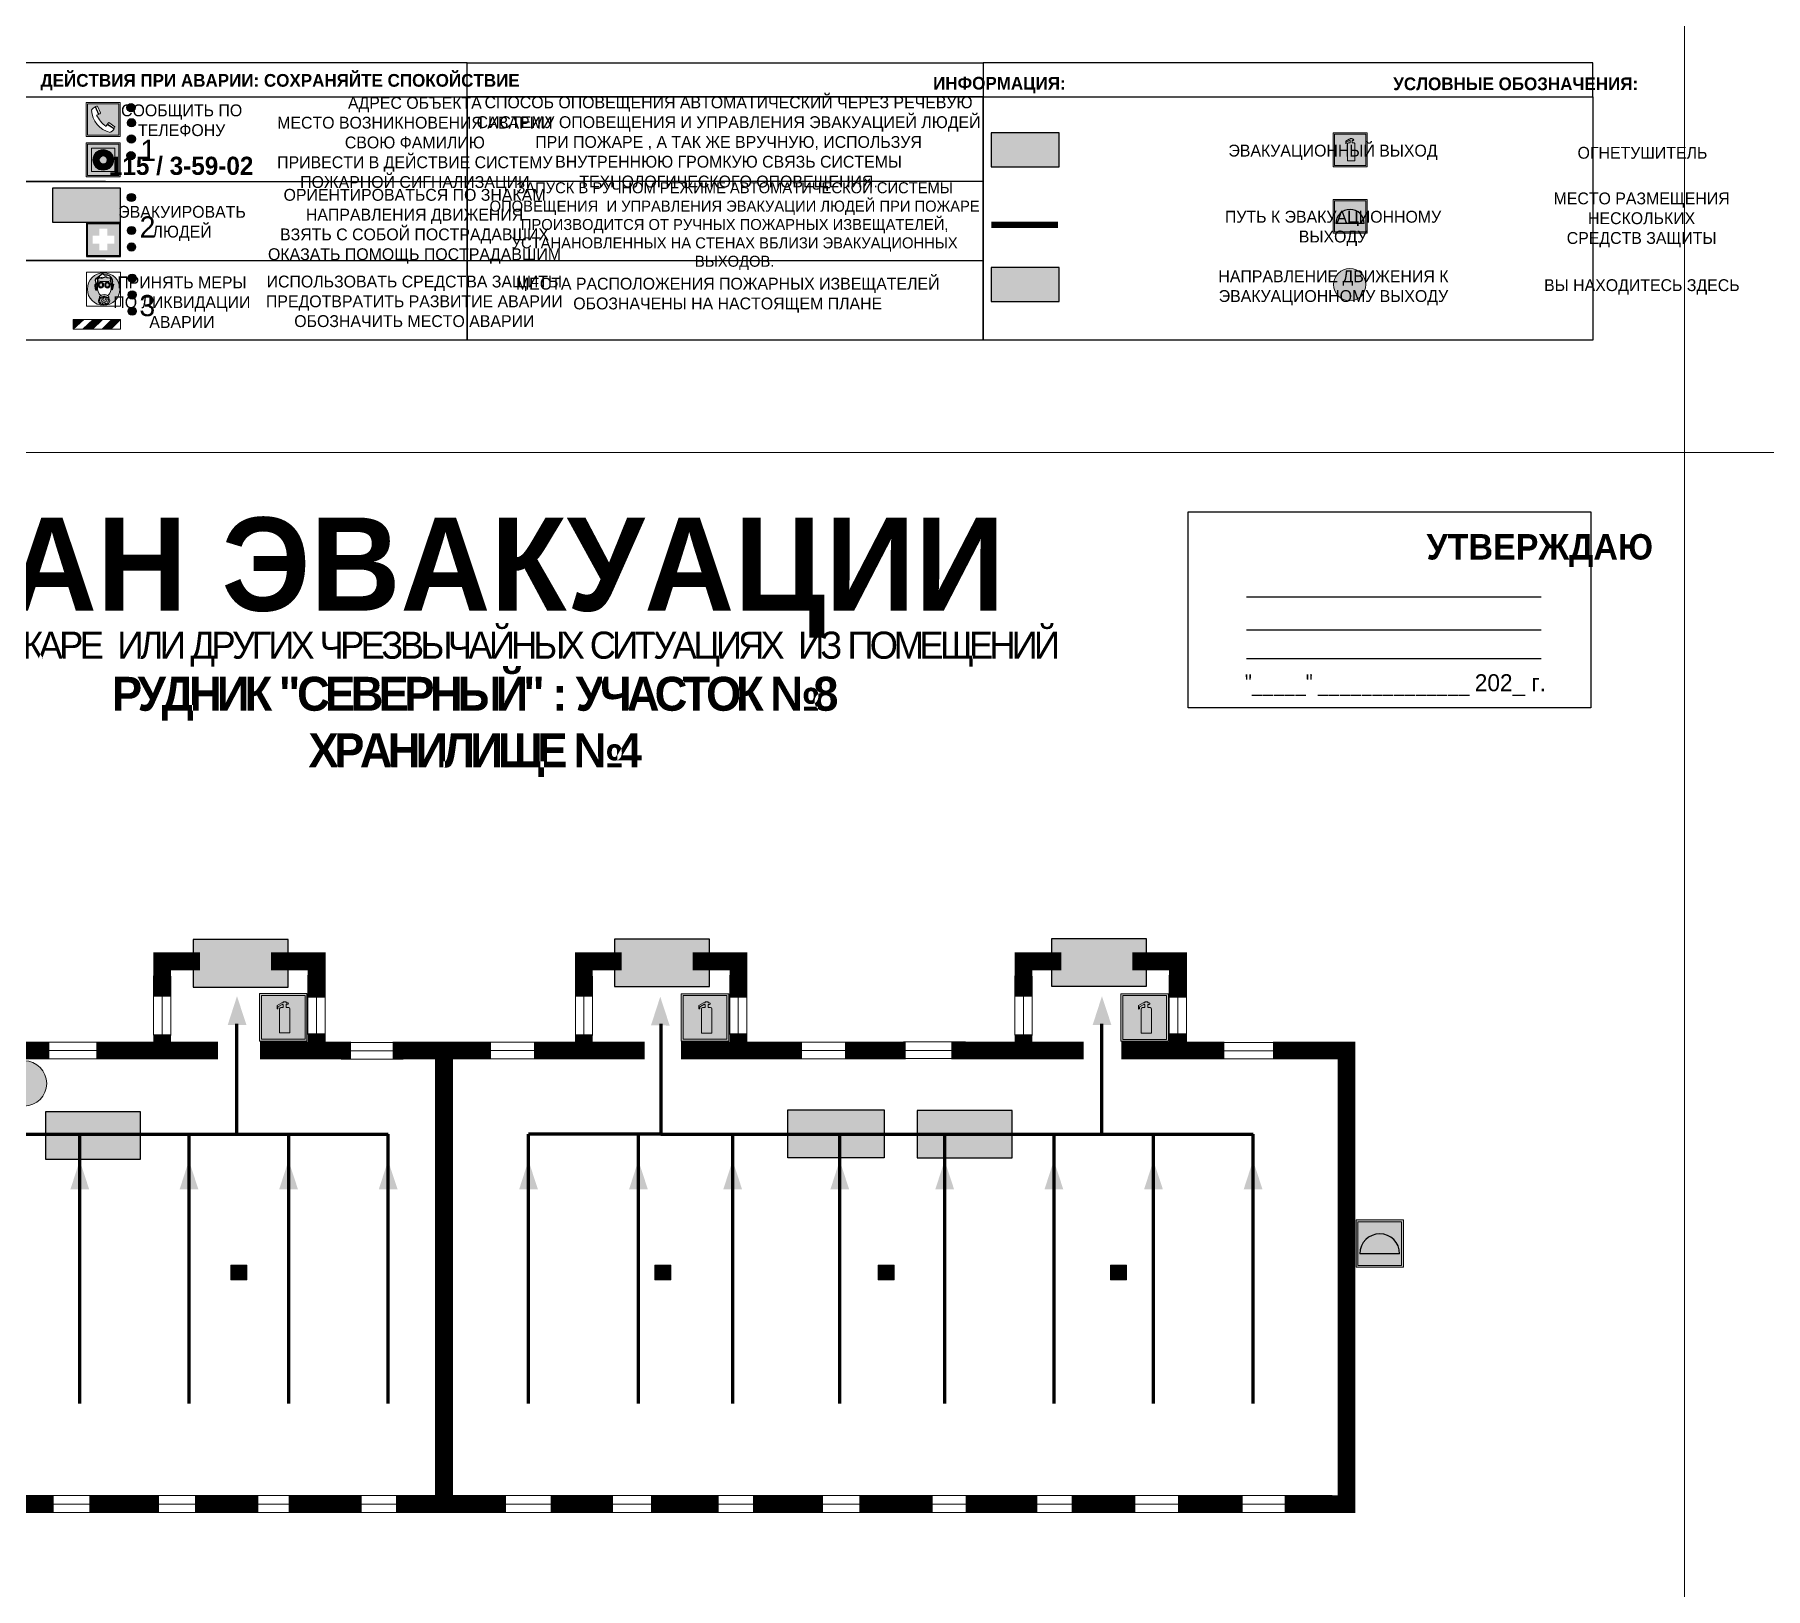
# Model space of a CAD drawing. Header units: millimetres. Extents: x 13114 to 67229, y 22859 to 38520.
# Drawn here: x 17328.9 to 17737.2, y 36076.3 to 36442.8 of the extents above; entities that cross this region are included whole.
import ezdxf

# ---------------------------------------------------------------- set-up
doc = ezdxf.new("R2010")
doc.units = ezdxf.units.MM
doc.layers.add('План_Штампы', color=7, linetype='Continuous')
doc.styles.add('обычный', font='arial.ttf')

# ---------------------------------------------------------------- blocks, each defined once
blk = doc.blocks.new('A$C7B4425F7')
at = {"true_color": 0xffffff}
blk.add_hatch(color=7, dxfattribs=at).paths.add_polyline_path([(0, 0), (-16, 0), (-16, -8), (0, -8)])
h = blk.add_hatch(color=126)
h.paths.add_polyline_path([(-0.2, -0.2), (-15.8, -0.2), (-15.8, -7.8), (-0.2, -7.8)])
h.paths.add_polyline_path([(-11.76, -2.03), (-11.76, -3.66), (-11.17, -3.66, -0.568275), (-11.17, -6.18), (-12.58, -6.18), (-12.58, -2.03)], flags=16)
h.paths.add_polyline_path([(-13.33, -4.12, -0.495768), (-13.59, -6.18), (-15.03, -6.18), (-15.03, -2.03), (-13.59, -2.03, -0.487973)], flags=16)
h.paths.add_polyline_path([(-10.25, -2.03), (-9.48, -2.03), (-9.48, -6.18), (-10.25, -6.18)], flags=16)
h.paths.add_polyline_path([(-13.84, -3.69), (-14.24, -3.69), (-14.24, -3.03), (-13.9, -3.03, -0.692621)], flags=0)
h.paths.add_polyline_path([(-9.15, -2.03), (-8.4, -2.03), (-8.04, -3.07), (-7.68, -2.03), (-6.93, -2.03), (-7.64, -4.1), (-6.93, -6.18), (-7.68, -6.18), (-8.04, -5.14), (-8.4, -6.18), (-9.15, -6.18), (-8.44, -4.1)], flags=16)
h.paths.add_polyline_path([(-11.76, -4.46), (-11.42, -4.46, -0.692621), (-11.36, -5.12), (-11.76, -5.12)], flags=0)
h.paths.add_polyline_path([(-13.9, -5.2), (-14.24, -5.2), (-14.24, -4.55), (-13.84, -4.55, -0.708038)], flags=0)
edge = h.paths.add_edge_path(flags=16)
edge.add_ellipse((-5.51, -4.08), major_axis=(0, 2.05), ratio=0.586184, start_angle=0, end_angle=360)
edge = h.paths.add_edge_path(flags=0)
edge.add_ellipse((-5.51, -4.08), major_axis=(0, 1.14), ratio=0.454828, start_angle=0, end_angle=360)
h.paths.add_polyline_path([(-4.13, -4.96, 0.377264), (-3.48, -4.52, 0.0555), (-3.16, -2.03), (-1.66, -2.03), (-1.66, -4.96), (-0.96, -4.96), (-0.96, -7.01), (-1.75, -7.01), (-1.75, -6.18), (-3.3, -6.18), (-3.3, -7.02), (-4.13, -7.02)], flags=16)
h.paths.add_polyline_path([(-2.73, -2.91), (-2.28, -2.91), (-2.28, -4.96), (-3.05, -4.96, 0.079136)], flags=0)
at = {"color": 126}
blk.add_lwpolyline([(-16, -8), (0, -8), (0, 0), (-16, 0)], close=True, dxfattribs=at)
blk = doc.blocks.new('A$C32E8229D')
at = {"true_color": 0xffffff}
blk.add_hatch(color=7, dxfattribs=at).paths.add_polyline_path([(0, 0), (0, -8), (16, -8), (16, 0)])
h = blk.add_hatch(color=126)
h.paths.add_polyline_path([(0.2, -0.2), (15.8, -0.2), (15.8, -7.8), (0.2, -7.8)])
h.paths.add_polyline_path([(13.49, -2.05), (12.08, -2.05), (11.37, -2.63, 0.162397), (11.29, -2.84), (11.29, -3.63), (10.35, -3.63), (10.35, -4.05), (11.68, -4.05), (11.68, -3.48), (12.26, -4.28), (11.29, -5.1), (11.29, -6.78), (11.85, -6.78), (11.85, -5.44), (12.8, -4.64), (12.8, -5.94), (14.46, -5.94), (14.46, -5.39), (13.45, -5.39), (13.45, -3.97), (12.46, -2.59), (13.15, -2.59), (13.69, -3.34), (14.18, -3)], flags=16)
h.paths.add_polyline_path([(10.74, -1.82, 1), (11.8, -1.82, 1)], flags=16)
h.paths.add_polyline_path([(9.39, -3.59), (5.99, -3.59), (6.56, -3.03), (5.91, -3.03), (5.1, -3.83), (5.91, -4.64), (6.56, -4.64), (5.99, -4.09), (9.39, -4.09)], flags=16)
h.paths.add_polyline_path([(4.29, -1.08), (1.72, -1.08), (1.72, -6.6), (4.29, -6.6)], flags=16)
at = {"color": 126}
blk.add_lwpolyline([(16, -8), (0, -8), (0, 0), (16, 0)], close=True, dxfattribs=at)
blk = doc.blocks.new('A$C7B8C2D5B')
at = {"lineweight": 0}
h = blk.add_hatch(color=5, dxfattribs=at)
h.dxf.hatch_style = 1
h.paths.add_polyline_path([(1.4, -3.02, 1), (-2.11, -3.02, 1)])
at = {"color": 5, "lineweight": 0}
blk.add_circle((-0.36, -3.02), 1.75, dxfattribs=at)
blk = doc.blocks.new('A$C3AD82952')
at = {"true_color": 0xf5f5ff}
h = blk.add_hatch(color=7, dxfattribs=at)
h.dxf.hatch_style = 1
h.paths.add_polyline_path([(8.21, 8.73, 0.414214), (7.89, 9.05), (7.22, 9.05), (7.22, 9.92), (7.59, 9.92, 1), (7.57, 10.36), (7.22, 10.36), (7.22, 10.6), (6.43, 10.6), (6.43, 10.36), (6.01, 10.36), (4.74, 9.59), (4.74, 8.69), (4.98, 8.73), (4.98, 9.26), (6.12, 9.91), (6.43, 9.91), (6.43, 9.05), (5.76, 9.05, 0.414214), (5.44, 8.73), (5.44, 2.2), (8.21, 2.2)], flags=0)
h.paths.add_polyline_path([(12.8, 12.8), (0, 12.8), (0, 0), (12.8, 0)])
h.paths.add_polyline_path([(0.51, 12.29), (12.29, 12.29), (12.29, 0.51), (0.51, 0.51)], flags=16)
h.paths.add_polyline_path([(4.74, 9.59), (6.01, 10.36), (6.43, 10.36), (6.43, 10.6), (7.22, 10.6), (7.22, 10.36), (7.59, 10.36, -0.94586), (7.59, 9.92), (7.22, 9.92), (7.22, 9.05), (7.89, 9.05, -0.414214), (8.21, 8.73), (8.21, 2.2), (5.44, 2.2), (5.44, 8.73, -0.414214), (5.76, 9.05), (6.43, 9.05), (6.43, 9.91), (6.12, 9.91), (4.98, 9.26), (4.98, 8.73), (4.74, 8.69)], flags=0)
h = blk.add_hatch(color=242)
h.dxf.hatch_style = 1
h.paths.add_polyline_path([(12.29, 12.29), (0.51, 12.29), (0.51, 0.51), (12.29, 0.51)])
h.paths.add_polyline_path([(4.74, 8.69), (4.74, 9.59), (6.01, 10.36), (6.43, 10.36), (6.43, 10.6), (7.22, 10.6), (7.22, 10.36), (7.59, 10.36, -0.94586), (7.59, 9.92), (7.22, 9.92), (7.22, 9.05), (7.89, 9.05, -0.414214), (8.21, 8.73), (8.21, 2.2), (5.44, 2.2), (5.44, 8.73, -0.414214), (5.76, 9.05), (6.43, 9.05), (6.43, 9.91), (6.12, 9.91), (4.98, 9.26), (4.98, 8.73)], flags=16)
h = blk.add_hatch(color=7, dxfattribs=at)
h.dxf.hatch_style = 1
h.paths.add_polyline_path([(8.21, 8.73, 0.414214), (7.89, 9.05), (7.22, 9.05), (7.22, 9.92), (7.59, 9.92, 1), (7.57, 10.36), (7.22, 10.36), (7.22, 10.6), (6.43, 10.6), (6.43, 10.36), (6.01, 10.36), (4.74, 9.59), (4.74, 8.69), (4.98, 8.73), (4.98, 9.26), (6.12, 9.91), (6.43, 9.91), (6.43, 9.05), (5.76, 9.05, 0.414214), (5.44, 8.73), (5.44, 2.2), (8.21, 2.2)])
at = {"color": 242, "lineweight": 5}
for p, q in [((0, 0), (0, 12.8)), ((0, 12.8), (12.8, 12.8)), ((6.01, 10.36), (4.74, 9.59)), ((4.74, 9.59), (4.74, 8.69)), ((4.98, 9.26), (6.12, 9.91)), ((6.01, 10.36), (6.43, 10.36)), ((6.12, 9.91), (6.43, 9.91)), ((7.22, 10.6), (6.43, 10.6)), ((6.43, 10.6), (6.43, 10.36)), ((6.43, 9.91), (6.43, 9.05)), ((7.22, 10.36), (7.22, 10.6)), ((7.59, 10.36), (7.22, 10.36)), ((7.22, 9.05), (7.22, 9.92)), ((7.59, 9.92), (7.22, 9.92)), ((12.8, 0), (12.8, 12.8)), ((4.74, 8.69), (4.98, 8.73)), ((4.98, 8.73), (4.98, 9.26)), ((5.44, 2.2), (5.44, 8.73)), ((5.76, 9.05), (6.43, 9.05)), ((7.89, 9.05), (7.22, 9.05)), ((8.21, 2.2), (8.21, 8.73)), ((0, 0), (12.8, 0)), ((5.44, 2.2), (8.21, 2.2))]:
    blk.add_line(p, q, dxfattribs=at)
blk.add_lwpolyline([(0.51, 12.29), (12.29, 12.29), (12.29, 0.51), (0.51, 0.51)], close=True, dxfattribs=at)
for centre, radius, start, end in [((7.58, 10.14), 0.223, 273.1875, 86.8125), ((5.76, 8.73), 0.32, 90, 180), ((7.89, 8.73), 0.32, 0, 90)]:
    blk.add_arc(centre, radius, start, end, dxfattribs=at)
blk = doc.blocks.new('A$C1E1F2D43')
at = {"true_color": 0xffffff}
blk.add_hatch(color=7, dxfattribs=at).paths.add_polyline_path([(8, 0), (0, 0), (0, -8), (8, -8)])
h = blk.add_hatch(color=242)
h.paths.add_polyline_path([(0.32, -0.32), (0.32, -7.68), (7.68, -7.68), (7.68, -0.32)])
h.paths.add_polyline_path([(7.35, -5.71), (0.65, -5.71, -1)], flags=16)
at = {"color": 242, "lineweight": 5}
for p, q in [((0, 0), (8, 0)), ((0, -8), (0, 0)), ((0, 0), (8, 0)), ((8, -8), (8, 0)), ((0, -8), (8, -8))]:
    blk.add_line(p, q, dxfattribs=at)
at = {"color": 242}
blk.add_line((7.35, -5.71), (0.65, -5.71), dxfattribs=at)
at = {"color": 242, "lineweight": 5}
blk.add_lwpolyline([(0.32, -0.32), (7.68, -0.32), (7.68, -7.68), (0.32, -7.68)], close=True, dxfattribs=at)
at = {"color": 242}
blk.add_arc((4, -5.71), 3.35, 0, 180, dxfattribs=at)
blk = doc.blocks.new('A$C38D26F80')
h = blk.add_hatch(color=5)
h.dxf.hatch_style = 1
h.paths.add_polyline_path([(-8.77, -4.48, 1), (-0.19, -4.48, 1)])
h.paths.add_polyline_path([(-6.75, -3.58), (-6.75, -3.31), (-6.62, -3.22), (-6.5, -3.22), (-6.42, -3.3), (-6.39, -3.28), (-6.59, -2.23), (-6.59, -2.01), (-6.38, -1.58), (-4.76, -0.4), (-4.13, -0.79, -0.362848), (-2.1, -2.1, -0.201049), (-2.17, -2.48, 0.085434), (-2.26, -3.13), (-1.9, -3.16), (-2.25, -4.7), (-2.4, -4.59), (-2.43, -4.34), (-2.36, -4.34), (-2.14, -3.34), (-2.47, -3.42), (-2.58, -1.95), (-2.77, -1.58), (-3.58, -1.52), (-3.92, -1.26), (-5.05, -1.73), (-4.87, -1.39), (-5.41, -1.6), (-5.41, -1.46), (-6.13, -1.87), (-6.18, -3.5), (-6.56, -3.47), (-6.37, -4.59), (-6.16, -4.43), (-6.16, -4.66), (-6.36, -4.79), (-6.37, -4.8), (-6.51, -4.76)], flags=16)
h.paths.add_polyline_path([(-6.51, -4.76), (-6.36, -4.79), (-6.37, -4.8)], flags=0)
h.paths.add_polyline_path([(-5.92, -2.34, 0.089508), (-2.67, -2.35), (-2.48, -3.88, -0.268602), (-3.4, -6.18, 0.262449), (-5.2, -6.18, -0.268602), (-6.11, -3.88)], flags=16)
edge = h.paths.add_edge_path(flags=16)
edge.add_ellipse((-5.19, -3.41), major_axis=(0, 0.842), ratio=0.848992, start_angle=0, end_angle=360)
edge = h.paths.add_edge_path(flags=0)
edge.add_ellipse((-5.19, -3.39), major_axis=(0, 0.665), ratio=0.853798, start_angle=0, end_angle=360)
edge = h.paths.add_edge_path(flags=0)
edge.add_ellipse((-5.19, -3.4), major_axis=(0, 0.528), ratio=0.864094, start_angle=0, end_angle=360)
edge = h.paths.add_edge_path(flags=16)
edge.add_ellipse((-3.47, -3.4), major_axis=(0, 0.842), ratio=0.848992, start_angle=0, end_angle=360)
h.paths.add_polyline_path([(-3.13, -6.45), (-3.13, -6.84, 0.383174), (-5.57, -6.85), (-5.57, -6.49, -0.369952)], flags=16)
edge = h.paths.add_edge_path(flags=0)
edge.add_ellipse((-3.47, -3.39), major_axis=(0, 0.665), ratio=0.853798, start_angle=0, end_angle=360)
edge = h.paths.add_edge_path(flags=0)
edge.add_ellipse((-3.47, -3.4), major_axis=(0, 0.528), ratio=0.864094, start_angle=0, end_angle=360)
edge = h.paths.add_edge_path(flags=16)
edge.add_ellipse((-4.34, -7.57), major_axis=(-1.48, 0), ratio=0.744955, start_angle=0, end_angle=360)
h.paths.add_polyline_path([(-5.01, -6.85, -1), (-5.15, -6.85, -1)], flags=0)
h.paths.add_polyline_path([(-5.33, -7.14, -1), (-5.47, -7.14, -1)], flags=0)
h.paths.add_polyline_path([(-4.61, -6.71, -1), (-4.74, -6.71, -1)], flags=16)
h.paths.add_polyline_path([(-5.43, -7.51, -1), (-5.57, -7.51, -1)], flags=0)
h.paths.add_polyline_path([(-4.26, -6.67, -1), (-4.4, -6.67, -1)], flags=16)
h.paths.add_polyline_path([(-4.74, -7.14, -1), (-4.88, -7.14, -1)], flags=0)
h.paths.add_polyline_path([(-4.93, -7.43, -1), (-5.07, -7.43, -1)], flags=0)
h.paths.add_polyline_path([(-4.41, -7.07, -1), (-4.54, -7.07, -1)], flags=0)
h.paths.add_polyline_path([(-5.33, -7.87, -1), (-5.46, -7.87, -1)], flags=0)
h.paths.add_polyline_path([(-3.8, -6.71, -1), (-3.94, -6.71, -1)], flags=16)
h.paths.add_polyline_path([(-4.85, -7.78, -1), (-4.98, -7.78, -1)], flags=0)
h.paths.add_polyline_path([(-3.96, -7.14, -1), (-4.1, -7.14, -1)], flags=0)
h.paths.add_polyline_path([(-4.33, -7.53, -1), (-4.47, -7.53, -1)], flags=0)
h.paths.add_polyline_path([(-5.09, -8.12, -1), (-5.23, -8.12, -1)], flags=0)
h.paths.add_polyline_path([(-3.5, -6.94, -1), (-3.64, -6.94, -1)], flags=0)
h.paths.add_polyline_path([(-4.54, -7.97, -1), (-4.68, -7.97, -1)], flags=0)
h.paths.add_polyline_path([(-3.66, -7.39, -1), (-3.8, -7.39, -1)], flags=0)
h.paths.add_polyline_path([(-4.73, -8.35, -1), (-4.86, -8.35, -1)], flags=0)
h.paths.add_polyline_path([(-4.09, -7.96, -1), (-4.23, -7.96, -1)], flags=0)
h.paths.add_polyline_path([(-3.77, -7.74, -1), (-3.91, -7.74, -1)], flags=0)
h.paths.add_polyline_path([(-3.22, -7.27, -1), (-3.35, -7.27, -1)], flags=0)
h.paths.add_polyline_path([(-4.34, -8.4, -1), (-4.47, -8.4, -1)], flags=0)
h.paths.add_polyline_path([(-3.16, -7.61, -1), (-3.3, -7.61, -1)], flags=0)
h.paths.add_polyline_path([(-3.9, -8.35, -1), (-4.04, -8.35, -1)], flags=0)
h.paths.add_polyline_path([(-3.32, -7.91, -1), (-3.46, -7.91, -1)], flags=0)
h.paths.add_polyline_path([(-3.55, -8.23, -1), (-3.69, -8.23, -1)], flags=0)
at = {"color": 5, "lineweight": 5}
for p, q in [((-4.48, 0), (-8.96, 0)), ((-8.96, 0), (-8.96, -4.48)), ((-4.48, 0), (0, 0)), ((0, 0), (0, -4.48)), ((-8.96, -8.96), (-8.96, -4.48)), ((-6.75, -3.31), (-6.62, -3.22)), ((-6.75, -3.58), (-6.75, -3.31)), ((-6.51, -4.76), (-6.75, -3.58)), ((-6.62, -3.22), (-6.5, -3.22)), ((-6.59, -2.01), (-6.38, -1.58)), ((-6.59, -2.23), (-6.59, -2.01)), ((-6.39, -3.28), (-6.59, -2.23)), ((-6.18, -3.5), (-6.56, -3.47)), ((-6.56, -3.47), (-6.37, -4.59)), ((-6.5, -3.22), (-6.42, -3.3)), ((-6.42, -3.3), (-6.39, -3.28)), ((-6.38, -1.58), (-4.76, -0.4)), ((-6.37, -4.59), (-6.16, -4.43)), ((-6.13, -1.87), (-6.18, -3.5)), ((-6.16, -4.43), (-6.16, -4.66)), ((-5.41, -1.46), (-6.13, -1.87)), ((-5.92, -2.34), (-6.11, -3.88)), ((-4.87, -1.39), (-5.41, -1.6)), ((-5.41, -1.6), (-5.41, -1.46)), ((-3.92, -1.26), (-5.05, -1.73)), ((-5.05, -1.73), (-4.87, -1.39)), ((-4.76, -0.4), (-4.13, -0.79)), ((-3.58, -1.52), (-3.92, -1.26)), ((-2.77, -1.58), (-3.58, -1.52)), ((-2.58, -1.95), (-2.77, -1.58)), ((-2.67, -2.34), (-2.48, -3.88)), ((-2.47, -3.42), (-2.58, -1.95)), ((-2.14, -3.34), (-2.47, -3.42)), ((-2.43, -4.34), (-2.4, -4.59)), ((-2.43, -4.34), (-2.36, -4.34)), ((-2.36, -4.34), (-2.14, -3.34)), ((-1.9, -3.16), (-2.26, -3.13)), ((-2.25, -4.7), (-1.9, -3.16)), ((0, -8.96), (0, -4.48)), ((-4.48, -8.96), (-8.96, -8.96)), ((-6.37, -4.8), (-6.51, -4.76)), ((-6.16, -4.66), (-6.37, -4.8)), ((-5.57, -6.49), (-5.57, -6.85)), ((-4.48, -8.96), (0, -8.96)), ((-3.13, -6.45), (-3.13, -6.84)), ((-2.4, -4.59), (-2.25, -4.7))]:
    blk.add_line(p, q, dxfattribs=at)
at = {"color": 5}
for p, q in [((-6.75, -3.31), (-6.62, -3.22)), ((-6.75, -3.58), (-6.75, -3.31)), ((-6.51, -4.76), (-6.75, -3.58)), ((-6.62, -3.22), (-6.5, -3.22)), ((-6.59, -2.01), (-6.38, -1.58)), ((-6.59, -2.23), (-6.59, -2.01)), ((-6.39, -3.28), (-6.59, -2.23)), ((-6.18, -3.5), (-6.56, -3.47)), ((-6.56, -3.47), (-6.37, -4.59)), ((-6.5, -3.22), (-6.42, -3.3)), ((-6.42, -3.3), (-6.39, -3.28)), ((-6.38, -1.58), (-4.76, -0.4)), ((-6.37, -4.59), (-6.16, -4.43)), ((-6.13, -1.87), (-6.18, -3.5)), ((-6.16, -4.43), (-6.16, -4.66)), ((-5.41, -1.46), (-6.13, -1.87)), ((-4.87, -1.39), (-5.41, -1.6)), ((-5.41, -1.6), (-5.41, -1.46)), ((-3.92, -1.26), (-5.05, -1.73)), ((-5.05, -1.73), (-4.87, -1.39)), ((-4.76, -0.4), (-4.13, -0.79)), ((-3.58, -1.52), (-3.92, -1.26)), ((-2.77, -1.58), (-3.58, -1.52)), ((-2.58, -1.95), (-2.77, -1.58)), ((-2.47, -3.42), (-2.58, -1.95)), ((-2.14, -3.34), (-2.47, -3.42)), ((-2.4, -4.59), (-2.43, -4.34)), ((-2.43, -4.34), (-2.36, -4.34)), ((-2.36, -4.34), (-2.14, -3.34)), ((-2.26, -3.13), (-1.9, -3.16)), ((-1.9, -3.16), (-2.25, -4.7)), ((-6.37, -4.8), (-6.51, -4.76)), ((-6.36, -4.79), (-6.51, -4.76)), ((-6.16, -4.66), (-6.37, -4.8)), ((-6.16, -4.66), (-6.36, -4.79)), ((-2.25, -4.7), (-2.4, -4.59))]:
    blk.add_line(p, q, dxfattribs=at)
at = {"color": 5, "lineweight": 5}
for centre, radius in [((-4.48, -4.48), 4.29), ((-5.5, -7.51), 0.0678), ((-5.4, -7.14), 0.0678), ((-5.4, -7.87), 0.0678), ((-5.16, -8.12), 0.0678), ((-5.08, -6.85), 0.0678), ((-5, -7.43), 0.0678), ((-4.91, -7.78), 0.0678), ((-4.81, -7.14), 0.0678), ((-4.79, -8.35), 0.0678), ((-4.67, -6.71), 0.0678), ((-4.61, -7.97), 0.0678), ((-4.47, -7.07), 0.0678), ((-4.4, -7.53), 0.0678), ((-4.4, -8.4), 0.0678), ((-4.33, -6.67), 0.0678), ((-4.16, -7.96), 0.0678), ((-4.03, -7.14), 0.0678), ((-3.97, -8.35), 0.0678), ((-3.87, -6.71), 0.0678), ((-3.84, -7.74), 0.0678), ((-3.73, -7.39), 0.0678), ((-3.62, -8.23), 0.0678), ((-3.57, -6.94), 0.0678), ((-3.39, -7.91), 0.0678), ((-3.28, -7.27), 0.0678), ((-3.23, -7.61), 0.0678)]:
    blk.add_circle(centre, radius, dxfattribs=at)
for centre, radius, start, end in [((-3.66, -4.24), 2.47, 171.573, 231.7124), ((-4.28, 6.66), 9.15, 259.6987, 280.1569), ((-4.93, -4.24), 2.47, 308.2876, 8.427), ((-0.47, -3.05), 1.79, 161.5846, 182.4584), ((-2.6, -2.2), 0.513, 326.4781, 11.7739), ((-4.33, -7.88), 1.87, 50.358, 131.5662), ((-4.34, -8.2), 1.82, 48.4943, 132.3565), ((-4.3, -7.78), 1.83, 60.5889, 119.4111)]:
    blk.add_arc(centre, radius, start, end, dxfattribs=at)
at = {"color": 5}
for centre, radius, start, end in [((-3.89, -2.66), 1.88, 17.387, 97.1599), ((-0.35, -3.07), 1.91, 162.2553, 181.7878), ((-2.6, -2.2), 0.511, 326.3906, 11.8614)]:
    blk.add_arc(centre, radius, start, end, dxfattribs=at)
at = {"color": 5, "lineweight": 5}
for centre, major_axis, ratio in [((-5.19, -3.41), (0, 0.842), 0.848992), ((-5.19, -3.39), (0, 0.665), 0.853798), ((-5.19, -3.4), (0, 0.528), 0.864094), ((-3.47, -3.4), (0, 0.842), 0.848992), ((-3.47, -3.39), (0, 0.665), 0.853798), ((-3.47, -3.4), (0, 0.528), 0.864094), ((-4.34, -7.57), (-1.48, 0), 0.744955)]:
    blk.add_ellipse(centre, major_axis=major_axis, ratio=ratio, dxfattribs=at)
blk = doc.blocks.new('A$C47DD6509')
at = {"lineweight": 5}
for points in [[(-8.69, 0), (-11.19, 0), (-11.19, -2.22)], [(-4.22, 0), (-6.45, 0), (-8.91, -2.22), (-6.61, -2.22)], [(0, 0), (-2.09, 0), (-4.36, -2.22), (-2.29, -2.22)]]:
    blk.add_hatch(color=242, dxfattribs=at).paths.add_polyline_path(points)
at = {"color": 242, "lineweight": 5}
for p, q in [((-11.19, -2.22), (-8.69, 0)), ((-11.19, -2.22), (-11.19, 0)), ((-11.19, 0), (-8.69, 0)), ((-11.19, 0), (0, 0)), ((-8.91, -2.22), (-6.45, 0)), ((-6.61, -2.22), (-4.22, 0)), ((-4.36, -2.22), (-2.09, 0)), ((-2.29, -2.22), (0, 0)), ((0, 0), (0, -2.22)), ((0, -2.22), (-11.19, -2.22))]:
    blk.add_line(p, q, dxfattribs=at)
blk = doc.blocks.new('A$C18900ED3')
h = blk.add_hatch(color=126)
h.paths.add_polyline_path([(-0.18, -0.18), (-7.02, -0.18), (-7.02, -7.02), (-0.18, -7.02)])
h.paths.add_polyline_path([(-5.89, -4.46), (-5.89, -2.77), (-4.46, -2.77), (-4.46, -1.31), (-2.77, -1.31), (-2.77, -2.77), (-1.33, -2.77), (-1.33, -4.46), (-2.77, -4.46), (-2.77, -5.89), (-4.46, -5.89), (-4.46, -4.46)], flags=16)
at = {"color": 126}
for p, q in [((-7.2, 0), (-7.2, -7.2)), ((0, 0), (-7.2, 0)), ((0, -7.2), (0, 0)), ((-7.02, -7.02), (-7.02, -0.18)), ((-7.02, -0.18), (-0.18, -0.18)), ((-0.18, -0.18), (-0.18, -7.02)), ((-7.2, -7.2), (0, -7.2)), ((-0.18, -7.02), (-7.02, -7.02))]:
    blk.add_line(p, q, dxfattribs=at)
blk = doc.blocks.new('A$C456E1F9C')
at = {"lineweight": 5}
h = blk.add_hatch(color=242, dxfattribs=at)
h.paths.add_polyline_path([(0.51, -1.47), (0.51, -13.26), (12.29, -13.26), (12.29, -1.47)])
h.paths.add_polyline_path([(5.42, -4.95, -0.254479), (4.78, -5.4), (3.52, -2.53, -0.209735), (4.23, -2.4)], flags=16)
h.paths.add_polyline_path([(8.53, -8.6), (10.87, -10.17), (10.54, -10.76), (8.03, -9.13, -0.192251)], flags=16)
h.paths.add_polyline_path([(4.61, -5.49, 0.005518), (3.87, -5.72, 0.128647), (7.49, -10.01, 0.00809), (7.83, -9.33), (10.47, -10.97, -0.16736), (8.99, -12.25, -0.327862), (1.95, -3.95, -0.166952), (3.36, -2.62)], flags=16)
at = {"color": 242, "lineweight": 5}
for p, q in [((0, -13.77), (0, -0.97)), ((12.8, -0.97), (0, -0.97)), ((4.61, -5.49), (3.36, -2.62)), ((3.52, -2.53), (4.78, -5.4)), ((4.23, -2.4), (5.42, -4.95)), ((12.8, -13.77), (12.8, -0.97)), ((7.83, -9.33), (10.47, -10.97)), ((8.03, -9.13), (10.54, -10.76)), ((10.81, -10.12), (8.53, -8.6)), ((10.54, -10.76), (10.8, -10.3)), ((10.8, -10.3), (10.81, -10.12)), ((0, -13.77), (12.8, -13.77))]:
    blk.add_line(p, q, dxfattribs=at)
blk.add_lwpolyline([(0.51, -1.47), (12.29, -1.47), (12.29, -13.26), (0.51, -13.26)], close=True, dxfattribs=at)
for centre, radius, start, end in [((4.59, -5.34), 2.99, 114.28453, 152.19739), ((11.12, -3.31), 9.19, 183.99153, 256.60086), ((4.02, -3.27), 0.891, 76.32839, 123.70924), ((14.98, -39.1), 35.17, 107.14873, 108.41345), ((13.86, -0.94), 11.08, 205.55365, 234.87622), ((4.68, -4.59), 0.824, 276.9621, 334.07228), ((-13.31, 0.8), 23.44, 332.54871, 334.40268), ((8.94, -9.5), 0.989, 114.40924, 157.93883), ((7.87, -9.46), 3, 291.92908, 329.9329)]:
    blk.add_arc(centre, radius, start, end, dxfattribs=at)
blk = doc.blocks.new('A$C54414219')
at = {"true_color": 0xffffff}
h = blk.add_hatch(color=7, dxfattribs=at)
h.paths.add_polyline_path([(2.39, -9.45), (2.39, -18.3), (11.23, -18.3), (11.23, -9.45)], flags=0)
h.paths.add_polyline_path([(10.71, -13.87, -1), (2.92, -13.87, -1)], flags=0)
h.paths.add_polyline_path([(8.3, -13.87, -1), (5.33, -13.87, -1)], flags=0)
h.paths.add_polyline_path([(0.41, -7.47), (0.41, -20.27), (13.21, -20.27), (13.21, -7.47)])
h.paths.add_polyline_path([(0.92, -19.77), (12.71, -19.77), (12.71, -7.98), (0.92, -7.98)], flags=16)
h.paths.add_polyline_path([(11.23, -9.45), (11.23, -18.3), (2.39, -18.3), (2.39, -9.45)], flags=0)
at = {"lineweight": 5}
h = blk.add_hatch(color=242, dxfattribs=at)
h.paths.add_polyline_path([(12.71, -7.98), (0.92, -7.98), (0.92, -19.77), (12.71, -19.77)])
h.paths.add_polyline_path([(11.23, -18.3), (2.39, -18.3), (2.39, -9.45), (11.23, -9.45)], flags=16)
h.paths.add_polyline_path([(10.71, -13.87, -1), (2.92, -13.87, -1)], flags=0)
h.paths.add_polyline_path([(8.3, -13.87, -1), (5.33, -13.87, -1)], flags=0)
at = {"true_color": 0xffffff}
h = blk.add_hatch(color=7, dxfattribs=at)
h.paths.add_polyline_path([(2.39, -9.45), (2.39, -18.3), (11.23, -18.3), (11.23, -9.45)])
h.paths.add_polyline_path([(10.71, -13.87, -1), (2.92, -13.87, -1)], flags=16)
h.paths.add_polyline_path([(8.3, -13.87, -1), (5.33, -13.87, -1)], flags=0)
at = {"lineweight": 5}
h = blk.add_hatch(color=242, dxfattribs=at)
h.paths.add_polyline_path([(2.92, -13.87, 1), (10.71, -13.87, 1)])
h.paths.add_polyline_path([(8.3, -13.87, -1), (5.33, -13.87, -1)], flags=16)
at = {"color": 242, "lineweight": 5}
for p, q in [((0.41, -20.27), (0.41, -7.47)), ((0.41, -7.47), (13.21, -7.47)), ((0.41, -7.47), (13.21, -7.47)), ((13.21, -20.27), (13.21, -7.47)), ((0.41, -20.27), (13.21, -20.27))]:
    blk.add_line(p, q, dxfattribs=at)
for points in [[(0.92, -7.98), (12.71, -7.98), (12.71, -19.77), (0.92, -19.77)], [(2.39, -9.45), (11.23, -9.45), (11.23, -18.3), (2.39, -18.3)]]:
    blk.add_lwpolyline(points, close=True, dxfattribs=at)
for radius in [3.89, 1.49]:
    blk.add_circle((6.81, -13.87), radius, dxfattribs=at)

msp = doc.modelspace()

# ---------------------------------------------------------------- hatches: boundary and pattern name
at = {"lineweight": 0}
h = msp.add_hatch(color=256, dxfattribs=at)
h.dxf.hatch_style = 1
h.paths.add_polyline_path([(17350.67, 36425.6, 1), (17352.6, 36425.6, 1)])
h = msp.add_hatch(color=256, dxfattribs=at)
h.dxf.hatch_style = 1
h.paths.add_polyline_path([(17350.77, 36422.02, 1), (17352.7, 36422.02, 1)])
h = msp.add_hatch(color=256, dxfattribs=at)
h.dxf.hatch_style = 1
h.paths.add_polyline_path([(17350.73, 36418.2, 1), (17352.66, 36418.2, 1)])
h = msp.add_hatch(color=256, dxfattribs=at)
h.dxf.hatch_style = 1
h.paths.add_polyline_path([(17350.65, 36414.28, 1), (17352.58, 36414.28, 1)])
h = msp.add_hatch(color=256, dxfattribs=at)
h.dxf.hatch_style = 1
h.paths.add_polyline_path([(17350.73, 36404.39, 1), (17352.67, 36404.39, 1)])
h = msp.add_hatch(color=256, dxfattribs=at)
h.dxf.hatch_style = 1
h.paths.add_polyline_path([(17350.77, 36396.61, 1), (17352.71, 36396.61, 1)])
h = msp.add_hatch(color=256, dxfattribs=at)
h.dxf.hatch_style = 1
h.paths.add_polyline_path([(17350.77, 36392.71, 1), (17352.7, 36392.71, 1)])
h = msp.add_hatch(color=256, dxfattribs=at)
h.dxf.hatch_style = 1
h.paths.add_polyline_path([(17350.93, 36385.35, 1), (17352.86, 36385.35, 1)])
h = msp.add_hatch(color=256, dxfattribs=at)
h.dxf.hatch_style = 1
h.paths.add_polyline_path([(17350.92, 36381.41, 1), (17352.85, 36381.41, 1)])
h = msp.add_hatch(color=256, dxfattribs=at)
h.dxf.hatch_style = 1
h.paths.add_polyline_path([(17350.92, 36377.57, 1), (17352.85, 36377.57, 1)])
h = msp.add_hatch(color=256, dxfattribs=at)
h.dxf.hatch_style = 1
h.paths.add_polyline_path([(17378.92, 36149.05), (17378.92, 36152.55), (17375.18, 36152.55), (17375.18, 36149.05)])
h = msp.add_hatch(color=256, dxfattribs=at)
h.dxf.hatch_style = 1
h.paths.add_polyline_path([(17478.96, 36149.05), (17478.96, 36152.55), (17475.21, 36152.55), (17475.21, 36149.05)])
h = msp.add_hatch(color=256, dxfattribs=at)
h.dxf.hatch_style = 1
h.paths.add_polyline_path([(17531.63, 36149.05), (17531.63, 36152.55), (17527.88, 36152.55), (17527.88, 36149.05)])
h = msp.add_hatch(color=256, dxfattribs=at)
h.dxf.hatch_style = 1
h.paths.add_polyline_path([(17586.44, 36149.05), (17586.44, 36152.55), (17582.69, 36152.55), (17582.69, 36149.05)])

# ---------------------------------------------------------------- linework, layer by layer
at = {"color": 5, "lineweight": 0}
for points in [[(17118.06, 36344.27), (17718.06, 36344.27), (17718.06, 36739.27), (17118.06, 36739.27)], [(17718.06, 36344.27), (18318.06, 36344.27), (18318.06, 36739.27), (17718.06, 36739.27)], [(17118.06, 35949.27), (17718.06, 35949.27), (17718.06, 36344.27), (17118.06, 36344.27)], [(17718.06, 35949.27), (18318.06, 35949.27), (18318.06, 36344.27), (17718.06, 36344.27)]]:
    msp.add_lwpolyline(points, close=True, dxfattribs=at)
for points in [[(17287.19, 36428.13), (17430.95, 36428.13), (17430.95, 36436.19), (17287.19, 36436.19)], [(17430.95, 36436.19), (17552.67, 36436.19), (17552.67, 36370.73), (17430.95, 36370.73)], [(17430.95, 36436.19), (17552.67, 36436.19), (17552.67, 36428.13), (17430.95, 36428.13)], [(17552.67, 36428.13), (17696.44, 36428.13), (17696.44, 36436.19), (17552.67, 36436.19)], [(17287.19, 36428.13), (17430.95, 36428.13), (17430.95, 36370.73), (17287.19, 36370.73)], [(17430.95, 36428.13), (17552.67, 36428.13), (17552.67, 36408.14), (17430.95, 36408.14)], [(17552.67, 36428.13), (17696.44, 36428.13), (17696.44, 36370.73), (17552.67, 36370.73)], [(17552.67, 36408.14), (17430.95, 36408.14), (17430.95, 36389.56), (17552.67, 36389.56)], [(17601, 36330.24), (17696, 36330.24), (17696, 36284.03), (17601, 36284.03)]]:
    msp.add_lwpolyline(points, close=True)
for points in [[(17345.6, 36408.14), (17287.19, 36408.14), (17430.95, 36408.14)], [(17345.6, 36389.56), (17287.19, 36389.56), (17430.95, 36389.56)], [(17614.75, 36310.19), (17684.28, 36310.19)], [(17614.75, 36302.43), (17684.28, 36302.43)], [(17614.75, 36295.64), (17684.28, 36295.64)]]:
    msp.add_lwpolyline(points)
at = {"color": 126, "lineweight": 80, "true_color": 0x008754, "const_width": 1.5}
msp.add_lwpolyline([(17570.33, 36397.94), (17554.53, 36397.94)], dxfattribs=at)
at = {"lineweight": 100, "const_width": 4.2}
for points in [[(17358.96, 36215.87), (17358.96, 36224.2), (17367.88, 36224.2)], [(17384.64, 36224.2), (17395.41, 36224.2), (17395.41, 36215.67)], [(17458.46, 36215.87), (17458.46, 36224.2), (17467.38, 36224.2)], [(17484.14, 36224.2), (17494.91, 36224.2), (17494.91, 36215.67)], [(17562.14, 36215.87), (17562.14, 36224.2), (17571.07, 36224.2)], [(17587.82, 36224.2), (17598.59, 36224.2), (17598.59, 36215.67)], [(17395.41, 36207.2), (17395.41, 36203.18)], [(17494.91, 36207.2), (17494.91, 36203.18)], [(17598.59, 36207.2), (17598.59, 36203.18)], [(17332.39, 36203.18), (17318.45, 36203.18)], [(17372.17, 36203.18), (17343.48, 36203.18)], [(17358.96, 36203.18), (17358.96, 36207.01)], [(17403.53, 36203.18), (17382.04, 36203.18)], [(17436.55, 36203.18), (17413.37, 36203.18)], [(17472.78, 36203.18), (17446.7, 36203.18)], [(17458.46, 36203.18), (17458.46, 36207.01)], [(17509.88, 36203.18), (17481.38, 36203.18)], [(17534.32, 36203.18), (17520.04, 36203.18)], [(17576.31, 36203.18), (17545.12, 36203.18)], [(17562.14, 36203.18), (17562.14, 36207.01)], [(17609.56, 36203.18), (17585.24, 36203.18)], [(17623.76, 36096.17), (17638.36, 36096.17), (17638.36, 36203.18), (17620.99, 36203.18)], [(17319.8, 36096.17), (17333.41, 36096.17)], [(17341.76, 36096.17), (17358.23, 36096.17)], [(17366.74, 36096.17), (17381.65, 36096.17)], [(17388.81, 36096.17), (17406.04, 36096.17)], [(17414.17, 36096.17), (17440.11, 36096.17)], [(17450.59, 36096.17), (17465.36, 36096.17)], [(17474.29, 36096.17), (17490.22, 36096.17)], [(17498.37, 36096.17), (17514.88, 36096.17)], [(17523.43, 36096.17), (17540.72, 36096.17)], [(17548.49, 36096.17), (17565.38, 36096.17)], [(17573.54, 36096.17), (17588.5, 36096.17)], [(17598.6, 36096.17), (17613.84, 36096.17)]]:
    msp.add_lwpolyline(points, dxfattribs=at)
at = {"lineweight": 0}
for points in [[(17356.95, 36206.8), (17356.95, 36220.82)], [(17358.96, 36207.01), (17358.96, 36221.02)], [(17360.99, 36206.73), (17360.99, 36220.74)], [(17393.36, 36206.96), (17393.36, 36220.98)], [(17395.37, 36207.17), (17395.37, 36221.18)], [(17397.41, 36206.89), (17397.41, 36220.9)], [(17456.45, 36206.8), (17456.45, 36220.82)], [(17458.46, 36207.01), (17458.46, 36221.02)], [(17460.5, 36206.73), (17460.5, 36220.74)], [(17492.87, 36206.96), (17492.87, 36220.98)], [(17494.87, 36207.17), (17494.87, 36221.18)], [(17496.91, 36206.89), (17496.91, 36220.9)], [(17560.14, 36206.8), (17560.14, 36220.82)], [(17562.14, 36207.01), (17562.14, 36221.02)], [(17564.18, 36206.73), (17564.18, 36220.74)], [(17596.55, 36206.96), (17596.55, 36220.98)], [(17598.56, 36207.17), (17598.56, 36221.18)], [(17600.59, 36206.89), (17600.59, 36220.9)], [(17329.93, 36205.16), (17344.55, 36205.16)], [(17433.57, 36205.13), (17448.19, 36205.13)], [(17508.61, 36205.16), (17523.23, 36205.16)], [(17533.87, 36205.18), (17548.48, 36205.18)], [(17607.9, 36205.1), (17622.51, 36205.1)], [(17329.69, 36201.23), (17344.31, 36201.23)], [(17330.12, 36203.18), (17344.73, 36203.18)], [(17401.22, 36201.14), (17415.84, 36201.14)], [(17401.47, 36205.07), (17416.08, 36205.07)], [(17401.65, 36203.08), (17416.27, 36203.08)], [(17433.33, 36201.2), (17447.95, 36201.2)], [(17433.76, 36203.15), (17448.38, 36203.15)], [(17508.37, 36201.23), (17522.99, 36201.23)], [(17508.8, 36203.18), (17523.42, 36203.18)], [(17533.63, 36201.25), (17548.24, 36201.25)], [(17534.05, 36203.2), (17548.67, 36203.2)], [(17607.65, 36201.17), (17622.27, 36201.17)], [(17608.08, 36203.12), (17622.7, 36203.12)], [(17222.35, 36096.17), (17635.14, 36096.17)], [(17222.43, 36098.23), (17634.93, 36098.23)], [(17222.65, 36094.21), (17634.7, 36094.21)]]:
    msp.add_lwpolyline(points, dxfattribs=at)
at = {"color": 126, "lineweight": 100, "true_color": 0x008754}
for points in [[(17376.58, 36183.46), (17376.58, 36209.47)], [(17476.62, 36209.47), (17476.62, 36183.46), (17445.42, 36183.46)], [(17580.61, 36183.46), (17580.61, 36209.47)], [(17272.59, 36183.46), (17412.31, 36183.46)], [(17339.57, 36119.91), (17339.57, 36183.46)], [(17365.33, 36119.91), (17365.33, 36183.46)], [(17388.82, 36119.91), (17388.82, 36183.46)], [(17412.31, 36119.91), (17412.31, 36183.46)], [(17445.42, 36119.91), (17445.42, 36183.46)], [(17471.35, 36119.91), (17471.35, 36183.46)], [(17476.62, 36183.46), (17616.33, 36183.46)], [(17493.58, 36119.91), (17493.58, 36183.46)], [(17518.84, 36119.91), (17518.84, 36183.46)], [(17543.59, 36119.91), (17543.59, 36183.46)], [(17569.35, 36119.91), (17569.35, 36183.46)], [(17592.84, 36119.91), (17592.84, 36183.46)], [(17616.33, 36119.91), (17616.33, 36183.46)]]:
    msp.add_lwpolyline(points, dxfattribs=at)
at = {"lineweight": 0, "const_width": 4.2}
msp.add_lwpolyline([(17425.45, 36096.17), (17425.45, 36203.18)], dxfattribs=at)
at = {"lineweight": 0}
for points in [[(17375.18, 36149.05), (17378.92, 36149.05), (17378.92, 36152.55), (17375.18, 36152.55)], [(17475.21, 36149.05), (17478.96, 36149.05), (17478.96, 36152.55), (17475.21, 36152.55)], [(17527.88, 36149.05), (17531.63, 36149.05), (17531.63, 36152.55), (17527.88, 36152.55)], [(17582.69, 36149.05), (17586.44, 36149.05), (17586.44, 36152.55), (17582.69, 36152.55)]]:
    msp.add_lwpolyline(points, close=True, dxfattribs=at)
for centre in [(17351.63, 36425.6), (17351.74, 36422.02), (17351.7, 36418.2), (17351.61, 36414.28), (17351.7, 36404.39), (17351.74, 36396.61), (17351.73, 36392.71), (17351.89, 36385.35), (17351.89, 36381.41), (17351.89, 36377.57)]:
    msp.add_circle(centre, 0.966)
at = {"layer": 'План_Штампы', "color": 126, "true_color": 0x008754}
for points in [[(17378.86, 36209.19), (17374.44, 36209.2), (17376.63, 36215.99)], [(17478.69, 36209.07), (17474.27, 36209.08), (17476.47, 36215.86)], [(17582.89, 36209.19), (17578.47, 36209.2), (17580.66, 36215.99)], [(17341.76, 36170.43), (17337.34, 36170.44), (17339.53, 36177.22)], [(17367.52, 36170.43), (17363.1, 36170.44), (17365.29, 36177.22)], [(17391.01, 36170.43), (17386.59, 36170.44), (17388.78, 36177.22)], [(17414.5, 36170.43), (17410.08, 36170.44), (17412.27, 36177.22)], [(17447.61, 36170.43), (17443.19, 36170.44), (17445.38, 36177.22)], [(17473.54, 36170.43), (17469.12, 36170.44), (17471.31, 36177.22)], [(17495.77, 36170.43), (17491.35, 36170.44), (17493.54, 36177.22)], [(17521.03, 36170.43), (17516.61, 36170.44), (17518.8, 36177.22)], [(17545.78, 36170.43), (17541.36, 36170.44), (17543.55, 36177.22)], [(17571.54, 36170.43), (17567.12, 36170.44), (17569.31, 36177.22)], [(17595.03, 36170.43), (17590.61, 36170.44), (17592.8, 36177.22)], [(17618.53, 36170.43), (17614.1, 36170.44), (17616.3, 36177.22)]]:
    msp.add_solid(points, dxfattribs=at)

# ---------------------------------------------------------------- block references
for name, p, xscale, yscale, zscale in [('A$C456E1F9C', (17341.08, 36427.42), 0.625, 0.625, 0.625), ('A$C3AD82952', (17635.19, 36411.65), 0.625, 0.625, 0.625), ('A$C54414219', (17340.82, 36421.93), 0.625, 0.625, 0.625), ('A$C18900ED3', (17349.14, 36398.46), 1.111111111007631, 1.111111111007631, 1.111111111007631), ('A$C38D26F80', (17349.16, 36386.79), 0.8928571427240968, 0.8928571427240968, 0.8928571427240968), ('A$C7B8C2D5B', (17639.9, 36390.41), 2.177419353276491, 2.177419353276491, 2.177419353276491), ('A$C3AD82952', (17381.93, 36205.39), 0.875, 0.875, 0.875), ('A$C3AD82952', (17481.43, 36205.37), 0.875, 0.875, 0.875), ('A$C3AD82952', (17585.15, 36205.36), 0.875, 0.875, 0.875), ('A$C7B8C2D5B', (17327.52, 36204.6), 3.048387094587087, 3.048387094587087, 3.048387094587087)]:
    msp.add_blockref(name, p, dxfattribs=dict(xscale=xscale, yscale=yscale, zscale=zscale))
at = {"xscale": -1}
msp.add_blockref('A$C32E8229D', (17349.14, 36406.61), dxfattribs=at)
at = {"color": 1}
msp.add_blockref('A$C1E1F2D43', (17635.19, 36403.94), dxfattribs=at)
at = {"color": 242, "true_color": 0xc1121c}
msp.add_blockref('A$C47DD6509', (17349.16, 36375.58), dxfattribs=at)
at = {"color": 1, "xscale": 1.4, "yscale": 1.4, "zscale": 1.4}
msp.add_blockref('A$C1E1F2D43', (17640.59, 36163.23), dxfattribs=at)
at = {"layer": 'План_Штампы'}
msp.add_blockref('A$C7B4425F7', (17570.53, 36419.65), dxfattribs=at)
at = {"layer": 'План_Штампы', "color": 126, "true_color": 0x008754, "xscale": -1}
msp.add_blockref('A$C32E8229D', (17570.53, 36387.89), dxfattribs=at)
at = {"layer": 'План_Штампы', "xscale": 1.4, "yscale": 1.4, "zscale": 1.4}
for p in [(17388.7, 36229.35), (17488.05, 36229.46), (17591.18, 36229.53)]:
    msp.add_blockref('A$C7B4425F7', p, dxfattribs=at)
at = {"layer": 'План_Штампы', "color": 126, "true_color": 0x008754, "xscale": 1.4175152427744, "yscale": 1.4175152427744, "zscale": 1.4175152427744, "rotation": 359.9978653237145}
msp.add_blockref('A$C32E8229D', (17506.59, 36189.16), dxfattribs=at)
at = {"layer": 'План_Штампы', "color": 126, "true_color": 0x008754, "xscale": -1.4, "yscale": 1.4, "zscale": 1.4}
for p in [(17559.49, 36189.02), (17353.85, 36188.73)]:
    msp.add_blockref('A$C32E8229D', p, dxfattribs=at)

# ---------------------------------------------------------------- texts
at = {"lineweight": 0, "style": 'обычный'}
for s, insert, char_height, width, attachment_point in [('{\\fProxima Nova Rg|b1|i0|c204|p2;ДЕЙСТВИЯ ПРИ АВАРИИ: СОХРАНЯЙТЕ СПОКОЙСТВИЕ\\H1.6644x; }', (17386.8, 36431.59), 3, 175.1736, 5), ('{\\fProxima Nova Rg|b1|i0|c204|p2;ИНФОРМАЦИЯ:\\H1.1997x; }', (17556.47, 36430.92), 3, 175.1736, 5), ('{\\fProxima Nova Rg|b1|i0|c204|p2;УСЛОВНЫЕ ОБОЗНАЧЕНИЯ:\\H1.1997x; }', (17678.26, 36431.19), 3, 175.1736, 5), ('{\\fProxima Nova Rg|b0|i0|c204|p2;СООБЩИТЬ ПО \\PТЕЛЕФОНУ}', (17363.57, 36422.59), 2.8, 126.6484, 5), ('\\pi-8.4,l8.4,t8.4;{\\fProxima Nova Rg|b0|i0|c204|p2;АДРЕС ОБЪЕКТА\\PМЕСТО ВОЗНИКНОВЕНИЯ АВАРИИ\\PСВОЮ ФАМИЛИЮ\\PПРИВЕСТИ В ДЕЙСТВИЕ СИСТЕМУ \\PПОЖАРНОЙ СИГНАЛИЗАЦИИ}', (17418.58, 36416.97), 2.8, 126.6484, 5), ('{\\fProxima Nova Rg|b0|i0|c204|p2;СПОСОБ ОПОВЕЩЕНИЯ АВТОМАТИЧЕСКИЙ ЧЕРЕЗ РЕЧЕВУЮ СИСТЕМУ ОПОВЕЩЕНИЯ И УПРАВЛЕНИЯ ЭВАКУАЦИЕЙ ЛЮДЕЙ ПРИ ПОЖАРЕ , А ТАК ЖЕ ВРУЧНУЮ, ИСПОЛЬЗУЯ ВНУТРЕННЮЮ ГРОМКУЮ СВЯЗЬ СИСТЕМЫ ТЕХНОЛОГИЧЕСКОГО ОПОВЕЩЕНИЯ.}', (17492.58, 36417.09), 2.8, 118.5618, 5), ('{\\fProxima Nova Rg|b0|i0|c204|p2;1\\H1.1667x; }', (17355.67, 36415.52), 5, 126.6484, 5), ('\\pi-8.4,l8.4,t8.4;{\\fProxima Nova Rg|b0|i0|c204|p2;ЭВАКУАЦИОННЫЙ ВЫХОД\\H1.6404x; }', (17635.16, 36415.05), 2.8, 126.6484, 5), ('{\\fProxima Nova Rg|b1|i0|c0|p2;\\H1.0714x;115 / 3-59-02\\H1.2822x; }', (17363.45, 36411.81), 4, 126.6484, 5), ('\\pi-8.4,l8.4,t8.4;{\\fProxima Nova Rg|b0|i0|c204|p2;ОГНЕТУШИТЕЛЬ\\H1.1997x; }', (17708.16, 36414.92), 2.8, 126.6484, 5), ('\\pi-8.4,l8.4,t8.4;{\\fProxima Nova Rg|b0|i0|c204|p2;ОРИЕНТИРОВАТЬСЯ ПО ЗНАКАМ \\PНАПРАВЛЕНИЯ ДВИЖЕНИЯ\\PВЗЯТЬ С СОБОЙ ПОСТРАДАВШИХ\\PОКАЗАТЬ ПОМОЩЬ ПОСТРАДАВШИМ}', (17418.51, 36397.61), 2.8, 126.6484, 5), ('{\\fProxima Nova Rg|b0|i0|c204|p2;\\P\\pt7.8;ЗАПУСК В РУЧНОМ РЕЖИМЕ АВТОМАТИЧЕСКОЙ СИСТЕМЫ ОПОВЕЩЕНИЯ  И УПРАВЛЕНИЯ ЭВАКУАЦИИ ЛЮДЕЙ ПРИ ПОЖАРЕ ПРОИЗВОДИТСЯ ОТ РУЧНЫХ ПОЖАРНЫХ ИЗВЕЩАТЕЛЕЙ, УСТАНАНОВЛЕННЫХ НА СТЕНАХ ВБЛИЗИ ЭВАКУАЦИОННЫХ ВЫХОДОВ. }', (17494.02, 36399.81), 2.6, 121.7868, 5), ('\\pi-8.4,l8.4,t8.4;{\\fProxima Nova Rg|b0|i0|c204|p2;МЕСТО РАЗМЕЩЕНИЯ \\PНЕСКОЛЬКИХ \\PСРЕДСТВ ЗАЩИТЫ}', (17707.96, 36399.1), 2.8, 126.6484, 5), ('{\\fProxima Nova Rg|b0|i0|c204|p2;ЭВАКУИРОВАТЬ \\PЛЮДЕЙ}', (17363.67, 36398.27), 2.8, 126.6484, 5), ('\\pi-8.4,l8.4,t8.4;{\\fProxima Nova Rg|b0|i0|c204|p2;ПУТЬ К ЭВАКУАЦИОННОМУ \\PВЫХОДУ }', (17635.17, 36397.11), 2.8, 126.6484, 5), ('{\\fProxima Nova Rg|b0|i0|c204|p2;2\\H1.1967x; }', (17355.52, 36397.44), 5, 126.6484, 5), ('{\\fProxima Nova Rg|b0|i0|c204|p2;ПРИНЯТЬ МЕРЫ \\PПО ЛИКВИДАЦИИ \\PАВАРИИ}', (17363.63, 36379.69), 2.8, 126.6484, 5), ('\\pi-8.4,l8.4,t8.4;{\\fProxima Nova Rg|b0|i0|c204|p2;ИСПОЛЬЗОВАТЬ СРЕДСТВА ЗАЩИТЫ \\PПРЕДОТВРАТИТЬ РАЗВИТИЕ АВАРИИ\\PОБОЗНАЧИТЬ МЕСТО АВАРИИ}', (17418.46, 36379.88), 2.8, 126.6484, 5), ('\\pt8.4;{\\fProxima Nova Rg|b0|i0|c204|p2;\\PМЕСТА РАСПОЛОЖЕНИЯ ПОЖАРНЫХ ИЗВЕЩАТЕЛЕЙ ОБОЗНАЧЕНЫ НА НАСТОЯЩЕМ ПЛАНЕ}', (17492.38, 36383.66), 2.8, 118.5618, 5), ('\\pi-8.4,l8.4,t8.4;{\\fProxima Nova Rg|b0|i0|c204|p2;НАПРАВЛЕНИЕ ДВИЖЕНИЯ К \\PЭВАКУАЦИОННОМУ ВЫХОДУ}', (17635.26, 36383.07), 2.8, 126.6484, 5), ('\\pi-8.4,l8.4,t8.4;{\\fProxima Nova Rg|b0|i0|c204|p2;ВЫ НАХОДИТЕСЬ ЗДЕСЬ\\H1.1997x; }', (17708.02, 36383.31), 2.8, 126.6484, 5), ('{\\fProxima Nova Rg|b0|i0|c204|p2;3\\H1.1967x; }', (17355.46, 36378.86), 5, 126.6484, 5), ('{\\fProxima Nova Rg|b1|i0|c204|p2;ПЛАН ЭВАКУАЦИИ}', (17280.56, 36328.9), 22, 493.8901, 1), ('\\pi-18,l18,t18;{\\fProxima Nova Rg|b1|i0|c204|p2;УТВЕРЖДАЮ\\H1.1997x; }', (17683.94, 36321.12), 6, 126.6484, 5), ('{\\fArial Narrow|b0|i0|c204|p34;"_____" ______________ \\fProxima Nova Rg|b0|i0|c204|p2;202_ г. }', (17649.9, 36289.36), 4, 78.6503, 5)]:
    msp.add_mtext(s, dxfattribs=dict(at, insert=insert, char_height=char_height, width=width, attachment_point=attachment_point))
at = {"color": 0, "lineweight": 0, "insert": (17432.36, 36295.5), "char_height": 8, "width": 449.2158, "attachment_point": 5, "style": 'обычный'}
msp.add_mtext('{\\fArial Black|b1|i0|c204|p34;\\H2x;\\T0.85;  \\fArial Narrow|b0|i0|c204|p34;\\H0.8x;\\W0.9;\\P\\fProxima Nova Rg|b0|i0|c204|p2;\\H0.5x;\\W1;\\C256;ПРИ ПОЖАРЕ  ИЛИ ДРУГИХ ЧРЕЗВЫЧАЙНЫХ СИТУАЦИЯХ  ИЗ ПОМЕЩЕНИЙ \\fProxima Nova Rg|b1|i0|c204|p2;\\H1.25x;\\PРУДНИК "СЕВЕРНЫЙ" : УЧАСТОК №8\\PХРАНИЛИЩЕ №4}', dxfattribs=at)

doc.saveas('drawing.dxf')
